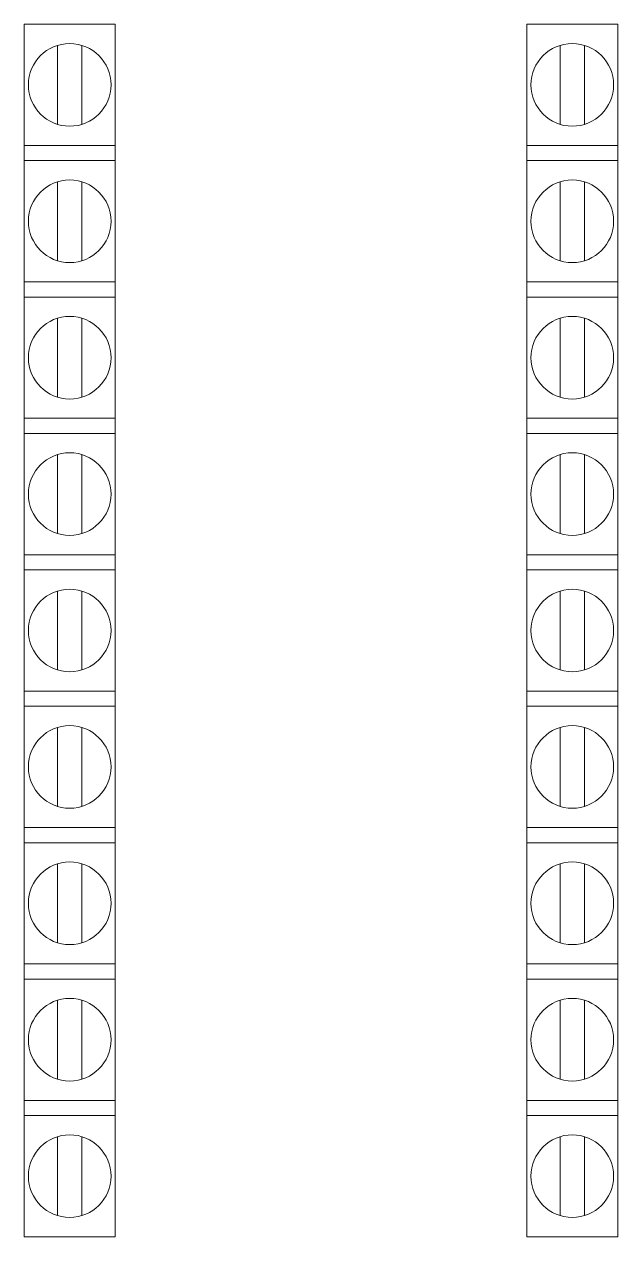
# Model space of a CAD drawing. Header units: metres. Extents: x 3229.0351 to 3229.0743, y 1841.4379 to 1841.5179.
import ezdxf

# ---------------------------------------------------------------- set-up
doc = ezdxf.new("R2010")
doc.units = ezdxf.units.M
doc.layers.add('BARRAMENTO DE TERRA', color=3, linetype='Continuous', lineweight=5)
doc.layers.add('BARRAMENTO NEUTRO', color=4, linetype='Continuous', lineweight=5)

# ---------------------------------------------------------------- blocks, each defined once
blk = doc.blocks.new('BARRAMENTO NEUTRO')
at = {"layer": 'BARRAMENTO NEUTRO'}
for p, q in [((0, 0), (0, -0.08)), ((0.006, 0), (0, 0)), ((0.006, -0.08), (0.006, 0)), ((0.0022, -0.006606), (0.0022, -0.001394)), ((0.0038, -0.006606), (0.0038, -0.001394)), ((0, -0.008), (0.006, -0.008)), ((0, -0.009), (0.006, -0.009)), ((0.0022, -0.015606), (0.0022, -0.010394)), ((0.0038, -0.015606), (0.0038, -0.010394)), ((0, -0.017), (0.006, -0.017)), ((0, -0.018), (0.006, -0.018)), ((0.0022, -0.024606), (0.0022, -0.019394)), ((0.0038, -0.024606), (0.0038, -0.019394)), ((0, -0.026), (0.006, -0.026)), ((0, -0.027), (0.006, -0.027)), ((0.0022, -0.033606), (0.0022, -0.028394)), ((0.0038, -0.033606), (0.0038, -0.028394)), ((0, -0.035), (0.006, -0.035)), ((0, -0.036), (0.006, -0.036)), ((0.0022, -0.042606), (0.0022, -0.037394)), ((0.0038, -0.042606), (0.0038, -0.037394)), ((0, -0.044), (0.006, -0.044)), ((0, -0.045), (0.006, -0.045)), ((0.0022, -0.051606), (0.0022, -0.046394)), ((0.0038, -0.051606), (0.0038, -0.046394)), ((0, -0.053), (0.006, -0.053)), ((0, -0.054), (0.006, -0.054)), ((0.0022, -0.060606), (0.0022, -0.055394)), ((0.0038, -0.060606), (0.0038, -0.055394)), ((0, -0.062), (0.006, -0.062)), ((0, -0.063), (0.006, -0.063)), ((0.0022, -0.069606), (0.0022, -0.064394)), ((0.0038, -0.069606), (0.0038, -0.064394)), ((0, -0.071), (0.006, -0.071)), ((0, -0.072), (0.006, -0.072)), ((0.0022, -0.078606), (0.0022, -0.073394)), ((0.0038, -0.078606), (0.0038, -0.073394)), ((0, -0.08), (0.006, -0.08))]:
    blk.add_line(p, q, dxfattribs=at)
for centre in [(0.003, -0.004), (0.003, -0.013), (0.003, -0.022), (0.003, -0.031), (0.003, -0.04), (0.003, -0.049), (0.003, -0.058), (0.003, -0.067), (0.003, -0.076)]:
    blk.add_circle(centre, 0.002726, dxfattribs=at)
blk = doc.blocks.new('BARRAMENTO DE TERRA')
at = {"layer": 'BARRAMENTO DE TERRA'}
for p, q in [((0, 0), (0, -0.08)), ((0.006, 0), (0, 0)), ((0.006, -0.08), (0.006, 0)), ((0.0022, -0.006606), (0.0022, -0.001394)), ((0.0038, -0.006606), (0.0038, -0.001394)), ((0, -0.008), (0.006, -0.008)), ((0, -0.009), (0.006, -0.009)), ((0.0022, -0.015606), (0.0022, -0.010394)), ((0.0038, -0.015606), (0.0038, -0.010394)), ((0, -0.017), (0.006, -0.017)), ((0, -0.018), (0.006, -0.018)), ((0.0022, -0.024606), (0.0022, -0.019394)), ((0.0038, -0.024606), (0.0038, -0.019394)), ((0, -0.026), (0.006, -0.026)), ((0, -0.027), (0.006, -0.027)), ((0.0022, -0.033606), (0.0022, -0.028394)), ((0.0038, -0.033606), (0.0038, -0.028394)), ((0, -0.035), (0.006, -0.035)), ((0, -0.036), (0.006, -0.036)), ((0.0022, -0.042606), (0.0022, -0.037394)), ((0.0038, -0.042606), (0.0038, -0.037394)), ((0, -0.044), (0.006, -0.044)), ((0, -0.045), (0.006, -0.045)), ((0.0022, -0.051606), (0.0022, -0.046394)), ((0.0038, -0.051606), (0.0038, -0.046394)), ((0, -0.053), (0.006, -0.053)), ((0, -0.054), (0.006, -0.054)), ((0.0022, -0.060606), (0.0022, -0.055394)), ((0.0038, -0.060606), (0.0038, -0.055394)), ((0, -0.062), (0.006, -0.062)), ((0, -0.063), (0.006, -0.063)), ((0.0022, -0.069606), (0.0022, -0.064394)), ((0.0038, -0.069606), (0.0038, -0.064394)), ((0, -0.071), (0.006, -0.071)), ((0, -0.072), (0.006, -0.072)), ((0.0022, -0.078606), (0.0022, -0.073394)), ((0.0038, -0.078606), (0.0038, -0.073394)), ((0, -0.08), (0.006, -0.08))]:
    blk.add_line(p, q, dxfattribs=at)
for centre in [(0.003, -0.004), (0.003, -0.013), (0.003, -0.022), (0.003, -0.031), (0.003, -0.04), (0.003, -0.049), (0.003, -0.058), (0.003, -0.067), (0.003, -0.076)]:
    blk.add_circle(centre, 0.002726, dxfattribs=at)

msp = doc.modelspace()

# ---------------------------------------------------------------- block references
at = {"layer": 'BARRAMENTO DE TERRA'}
for name, p in [('BARRAMENTO NEUTRO', (3229.035142, 1841.517937)), ('BARRAMENTO DE TERRA', (3229.068304, 1841.517937))]:
    msp.add_blockref(name, p, dxfattribs=at)

doc.saveas('drawing.dxf')
